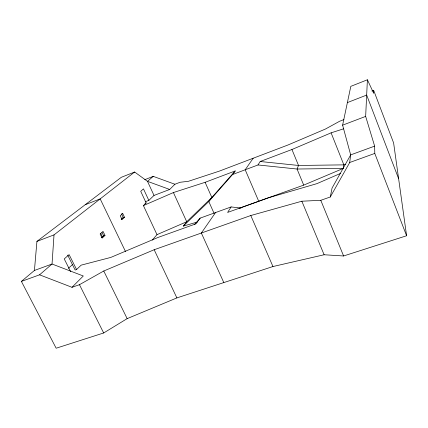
<?xml version="1.0" encoding="UTF-8"?>
<svg xmlns="http://www.w3.org/2000/svg" width="428" height="428" viewBox="0 0 428 428"><rect width="100%" height="100%" fill="white"/><g stroke="black" fill="none" stroke-linecap="round" stroke-linejoin="round"><path stroke-width="0.64" d="M406.6 235.758L374.778 153.422L374.644 146.13L365.656 116.4L367.401 79.779L350.816 86.349L342.609 125.163L350.676 154.888L349.713 162.501L330.298 196.982L320.786 200.309L301.847 201.214L250.792 215.525L154.176 249.733L103.758 271.004L79.464 284.695L71.995 287.306L39.563 274.824L21.4 281.405L56.154 348.221L103.672 332.973L127.153 318.635L176.876 297.915L272.957 266.537L324.124 254.756L343.598 255.976L406.6 235.758L393.616 142.936L373.655 90.297L371.852 90.998M343.93 119.599L339.714 121.215L325.43 129.042L288.199 144.905L219.302 171.13L188.459 181.285L180.065 182.28L174.902 184.254L169.702 189.465L147.494 181.349L134.638 172.019L54.019 234.886L52.034 264.023L39.563 274.824M21.4 281.405L34.433 270.453L36.926 241.387L121.317 177.299L134.638 172.019M239.231 208.286L303.709 185.115L343.283 168.413L343.845 164.866L331.101 132.841L291.944 149.506L260.192 161.506L257.982 164.957L232.559 174.533L208.784 201.508L183.307 226.091L197.238 222.079M330.298 196.982L332.064 188.058L350.676 154.888L374.644 146.13M241.001 208.072L231.125 206.933L227.6 212.443L268.169 197.859L316.918 183.644L340.645 173.372M215.541 212.561L201.358 233.03L223.817 282.587M253.194 158.232L245.196 169.772L258.742 201.278M231.125 206.933L200.186 218.114L195.949 223.817L158.05 237.438L110.788 257.421L81.149 265.151L76.569 269.533L75.162 270.036L67.699 255.131M232.559 174.533L235.229 170.938L205.114 182.317L173.415 192.557L143.401 205.59L156.99 234.64L152.24 240.119M183.307 226.091L186.731 221.747L211.849 197.474L235.229 170.938M194.51 224.523L200.186 218.114M71.995 287.306L83.299 275.985L52.034 264.023L34.433 270.453M143.401 205.59L146.151 202.963L140.721 191.321L143.476 188.882L148.837 200.395L145.215 201.77M148.837 200.395L154.016 195.436L169.702 189.465M104.999 235.437L102.132 238.107L100.141 234.02L103.036 231.393L104.999 235.437L103.715 235.914L101.8 237.695M124.521 217.264L122.06 219.553L120.247 215.749L122.729 213.492L124.521 217.264L123.323 217.718L121.675 219.243M68.432 268.324L72.327 264.713M101.613 237.561L103.854 235.486M121.199 219.404L123.633 217.151M174.902 184.254L153.245 176.363L147.494 181.349L154.016 195.436M156.99 234.64L186.731 221.747L173.415 192.557M144.782 179.669L153.245 176.363M85.204 204.723L100.184 198.886L125.468 251.471M347.381 102.586L366.673 95.07L398.618 178.701M36.926 241.387L54.019 234.886M342.609 125.163L365.656 116.4M145.033 203.386L146.151 202.963M122.729 213.492L121.525 213.946L123.323 217.718M103.635 236.379L102.399 236.834L100.676 233.297M349.713 162.501L374.778 153.422M331.101 132.841L343.754 128.774M345.744 164.315L343.845 164.866L298.525 165.459L260.192 161.506M343.283 168.413L297.059 169.028L257.982 164.957M70.674 271.721L64.243 258.913L69.111 254.612L76.569 269.533M79.464 284.695L103.672 332.973M103.758 271.004L127.153 318.635M102.035 232.447L103.715 235.914M154.176 249.733L176.876 297.915M367.401 79.779L373.708 93.32L373.655 90.297M214.027 213.256L208.784 201.508L211.849 197.474L205.114 182.317M250.792 215.525L272.957 266.537M301.847 201.214L324.124 254.756M303.709 185.115L297.059 169.028L298.525 165.459L291.944 149.506M320.786 200.309L343.598 255.976"/></g></svg>
